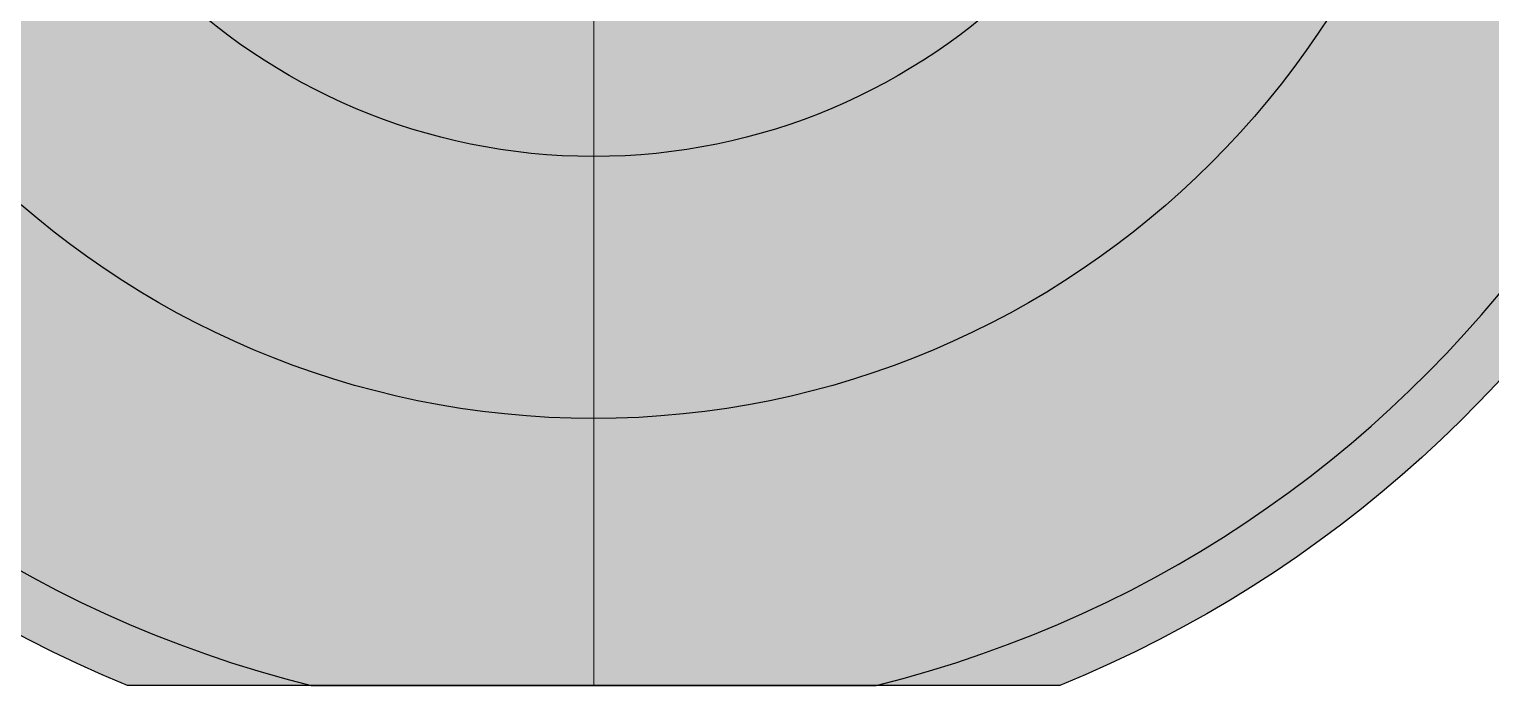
# Model space of a CAD drawing. Header units: millimetres. Extents: x 71603 to 88357, y -346 to 24116.
# Drawn here: x 83601 to 84478, y 11651 to 12045 of the extents above; entities that cross this region are included whole.
import ezdxf
from ezdxf.enums import TextEntityAlignment as Align

# ---------------------------------------------------------------- set-up
doc = ezdxf.new("R2010")
doc.units = ezdxf.units.MM
doc.set_wipeout_variables(frame=1)
doc.layers.get('0').update_dxf_attribs({"color": 170})
doc.layers.add('Техника. Кран GROVE GMK4100', color=250, linetype='Continuous', lineweight=20)
doc.layers.add('Техника. Кран GROVE GMK4100 Штрих', color=7, linetype='Continuous', true_color=0xffda6b)
doc.styles.add('arial', font='arial.ttf')

# ---------------------------------------------------------------- blocks, each defined once
blk = doc.blocks.new('Grove GMK4100-20200927.103031')
at = {"layer": 'Техника. Кран GROVE GMK4100 Штрих', "true_color": 0x696969}
h = blk.add_hatch(color=251, dxfattribs=at)
h.dxf.hatch_style = 1
edge = h.paths.add_edge_path()
edge.add_arc((0, 0), 740, -67.77046, 247.77046, ccw=False)
edge.add_line((279.96, -685), (-279.96, -685))
edge = h.paths.add_edge_path(flags=17)
edge.add_line((-169.62, -685), (169.62, -685))
edge.add_arc((0, 0), 705.69, 283.90821, 616.09179)
at = {"layer": 'Техника. Кран GROVE GMK4100 Штрих'}
h = blk.add_hatch(color=256, dxfattribs=at)
h.dxf.hatch_style = 1
h.set_gradient(color1=(120, 120, 120), color2=(214, 214, 214), tint=1, name='SPHERICAL')
edge = h.paths.add_edge_path(flags=16)
edge.add_arc((0, 0), 524.68, 0, 360)
edge = h.paths.add_edge_path()
edge.add_line((-169.62, -685), (169.62, -685))
edge.add_arc((0, 0), 705.69, 283.90821, 616.09179)
at = {"layer": 'Техника. Кран GROVE GMK4100 Штрих', "true_color": 0x999999}
h = blk.add_hatch(color=253, dxfattribs=at)
h.dxf.hatch_style = 1
edge = h.paths.add_edge_path(flags=17)
edge.add_arc((0, 0), 367.34, 0, 360)
edge = h.paths.add_edge_path()
edge.add_arc((0, 0), 524.68, 0, 360)
at = {"layer": 'Техника. Кран GROVE GMK4100 Штрих'}
h = blk.add_hatch(color=256, dxfattribs=at)
h.dxf.hatch_style = 1
edge = h.paths.add_edge_path()
edge.add_arc((0, 0), 367.34, 0, 360)
at = {"color": 0, "linetype": 'ByBlock', "lineweight": -2, "transparency": 16777216}
for points in [[(-279.96, -685, -5.090097), (279.96, -685)], [(-169.62, -685), (169.62, -685, 8.198634)]]:
    blk.add_lwpolyline(points, format="xyb", close=True, dxfattribs=at)
for radius in [524.68, 367.34]:
    blk.add_circle((0, 0), radius, dxfattribs=at)
blk = doc.blocks.new('Grove GMK4100-20200927.201416')
at = {"color": 0, "linetype": 'ByBlock', "lineweight": -2, "transparency": 16777216}
blk.add_lwpolyline([(2249.73, 1145.75, 0), (856.17, 1145.75), (773.53, 989.92, 0), (639.85, 989.92), (557.21, 1145.75), (-729.5, 1145.75), (-729.5, 871.16), (-820.79, 871.16), (-820.79, 561.05), (-882.16, 561.05), (-882.16, 871.16), (-826.77, 1078.73), (-1175.32, 1078.73), (-1175.32, 566.01), (-1582.25, 566.01), (-1582.25, 872.4), (-1655.85, 1145.75), (-3007.61, 1145.75), (-3090.25, 989.92), (-3223.93, 989.92)], format="xyb", dxfattribs=at)
blk.add_blockref('Grove GMK4100-20200927.103031', (0, 685), dxfattribs=at)
blk = doc.blocks.new('*U41')
at = {"color": 0, "linetype": 'ByBlock', "lineweight": -2, "transparency": 16777216, "xscale": -1}
blk.add_blockref('Grove GMK4100-20200927.201416', (0, 0), dxfattribs=at)
at = {"layer": 'Defpoints', "color": 250, "linetype": 'ByBlock', "lineweight": -2, "transparency": 16777216, "style": 'arial', "width": 0.7}
blk.add_attdef('МАРКА', text='', height=250, rotation=47.83484, dxfattribs=at).set_placement((3659.06, 9466.1), align=Align.MIDDLE_CENTER)
at = {"color": 0, "linetype": 'ByBlock', "lineweight": 9, "transparency": 16777216}
blk.add_lwpolyline([(0, 0), (0, 4318.25)], dxfattribs=at)

msp = doc.modelspace()

# ---------------------------------------------------------------- block references
at = {"layer": 'Техника. Кран GROVE GMK4100', "lineweight": -3, "transparency": 16777216, "xscale": -1}
msp.add_blockref('*U41', (83939.57, 11651.08), dxfattribs=at)

doc.saveas('drawing.dxf')
